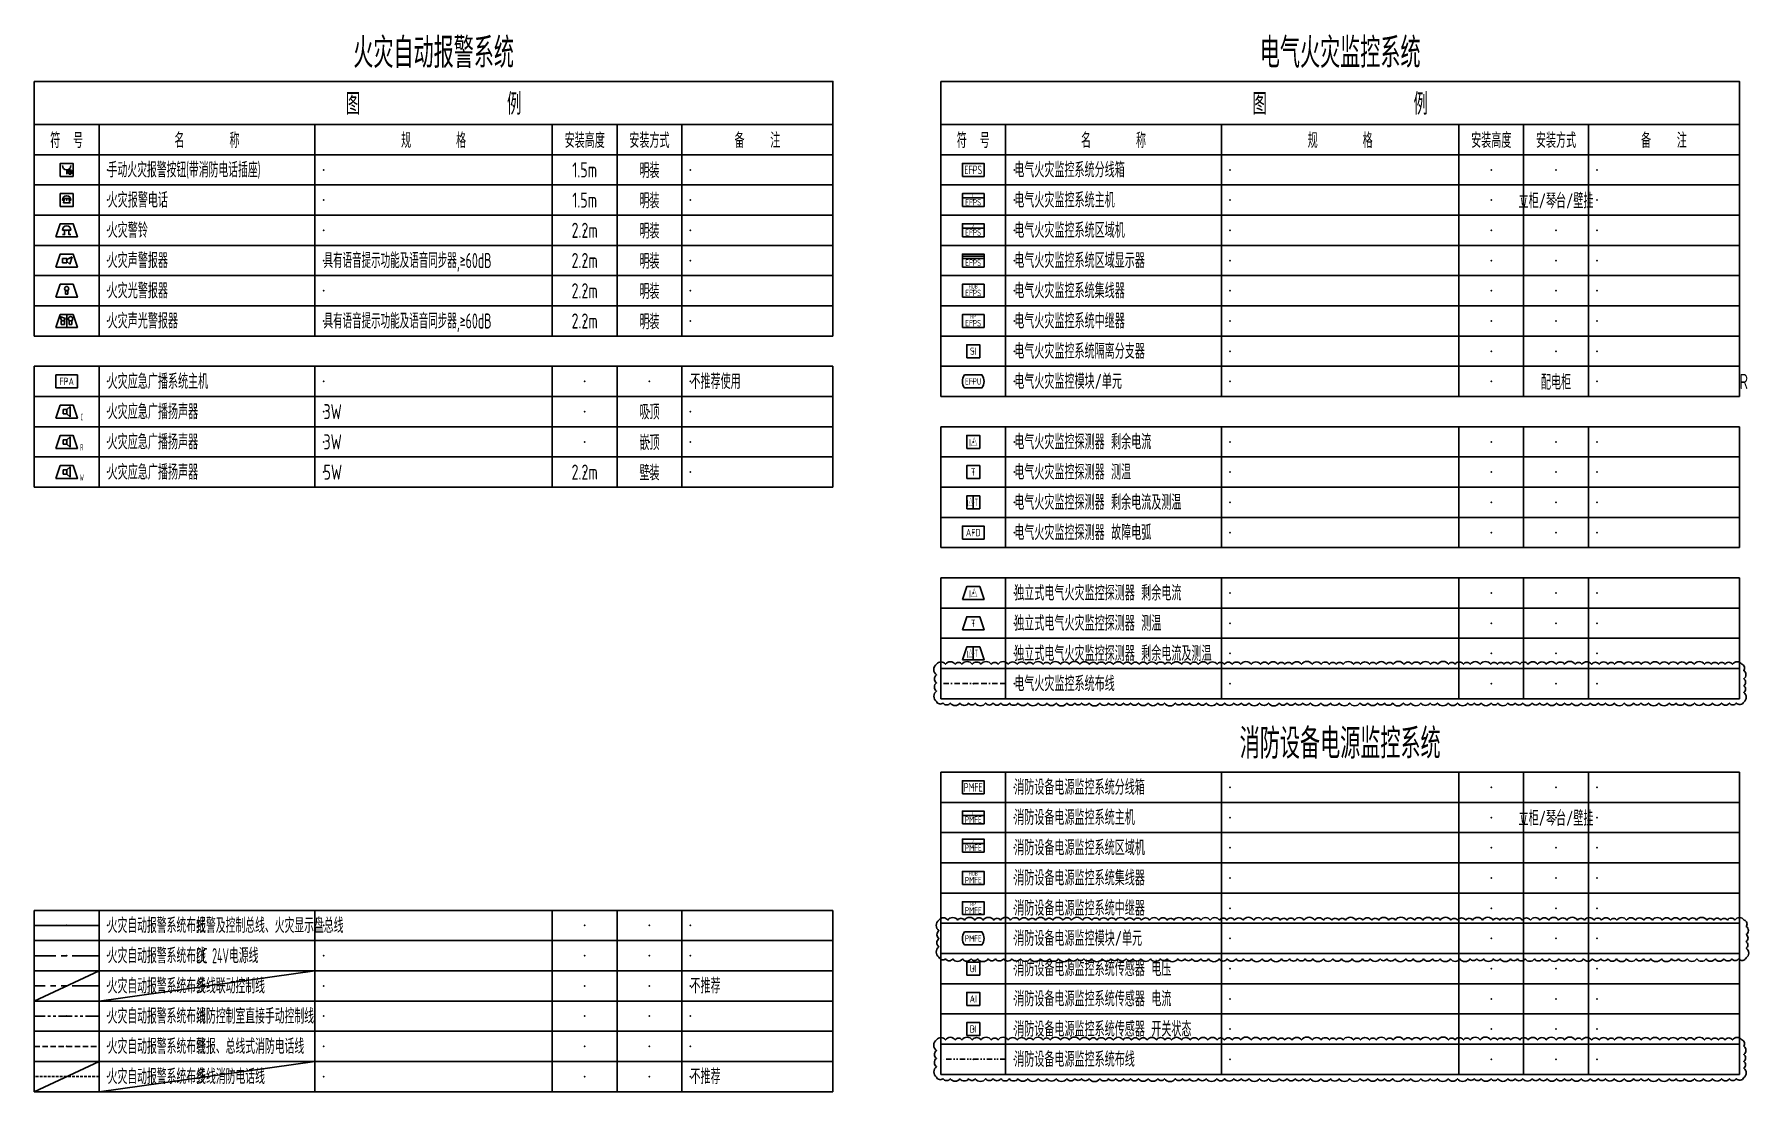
# Model space of a CAD drawing. Header units: millimetres. Extents: x -610917 to 349982, y -134386 to 210510.
# Drawn here: x -545118 to -505404, y -76086 to -51596 of the extents above; entities that cross this region are included whole.
import ezdxf
from ezdxf.enums import TextEntityAlignment as Align

# ---------------------------------------------------------------- set-up
doc = ezdxf.new("R2010")
doc.units = ezdxf.units.MM
doc.header["$LTSCALE"] = 500
doc.header["$MEASUREMENT"] = 0
for name, pattern in [('BORDER2', [0.875, 0.25, -0.125, 0.25, -0.125, 0, -0.125]), ('CENTER', [2, 1.25, -0.25, 0.25, -0.25]), ('DIVIDE2', [0.625, 0.25, -0.125, 0, -0.125, 0, -0.125]), ('HIDDEN', [0.375, 0.25, -0.125]), ('HIDDEN2', [0.1875, 0.125, -0.0625]), ('PHANTOM', [2.5, 1.25, -0.25, 0.25, -0.25, 0.25, -0.25]), ('PHANTOM2', [1.25, 0.625, -0.125, 0.125, -0.125, 0.125, -0.125])]:
    doc.linetypes.add(name, pattern=pattern)
doc.layers.get('0').update_dxf_attribs({"linetype": 'CONTINUOUS'})
for name, color, linetype in [('E-EFPS-DEVC', 3, 'CONTINUOUS'), ('E-EFPS-WIRE', 1, 'BORDER2'), ('E-FAS-DEVC', 3, 'CONTINUOUS'), ('E-FAS-WIRE', 4, 'CONTINUOUS'), ('E-FAS-WIRE2', 1, 'CENTER'), ('E-FAS-WIRE3', 4, 'PHANTOM'), ('E-FAS-WIRE4', 4, 'PHANTOM2'), ('E-FAS-WIRE5', 4, 'HIDDEN'), ('E-FAS-WIRE6', 6, 'HIDDEN2'), ('E-PMFE-DEVC', 3, 'CONTINUOUS'), ('E-PMFE-WIRE', 4, 'DIVIDE2'), ('E-UNIV-DIAG', 2, 'CONTINUOUS'), ('E-UNIV-EL', 140, 'CONTINUOUS'), ('E-UNIV-NOTE', 6, 'CONTINUOUS'), ('VPORTS', 7, 'CONTINUOUS')]:
    doc.layers.add(name, color=color, linetype=linetype)
doc.styles.add('TH-STYLE3', font='tssdeng.shx', dxfattribs={"width": 0.7, "bigfont": 'tssdchn.shx'})

# ---------------------------------------------------------------- blocks, each defined once
blk = doc.blocks.new('E-BKTS2')
for p, q in [((0, 0), (185, 0)), ((0, -7), (0, 0)), ((185, 0), (185, -7)), ((185, -7), (0, -7))]:
    blk.add_line(p, q)
at = {"linetype": 'Continuous'}
for p, q in [((15, 0), (15, -7)), ((65, 0), (65, -7)), ((120, 0), (120, -7)), ((135, 0), (135, -7)), ((150, 0), (150, -7))]:
    blk.add_line(p, q, dxfattribs=at)
for p in [(7.5, -3.5), (17, -3.5), (67, -3.5), (127.5, -3.5), (142.5, -3.5), (152, -3.5)]:
    blk.add_point(p, dxfattribs=at)
blk = doc.blocks.new('E-BKTS1')
blk.add_line((0, -10), (185, -10))
at = {"linetype": 'Continuous'}
for p, q in [((15, -10), (15, -17)), ((65, -10), (65, -17)), ((120, -10), (120, -17)), ((135, -10), (135, -17)), ((150, -10), (150, -17))]:
    blk.add_line(p, q, dxfattribs=at)
blk.add_lwpolyline([(0, 0), (185, 0), (185, -17), (0, -17)], close=True)
at = {"layer": 'E-UNIV-NOTE', "style": 'TH-STYLE3', "width": 0.7}
for s, height, p in [('图                例', 5, (92.5, -5)), ('安装高度', 3.5, (127.5, -13.5)), ('安装方式', 3.5, (142.5, -13.5))]:
    blk.add_text(s, height=height, dxfattribs=at).set_placement(p, align=Align.MIDDLE)
at = {"layer": 'E-UNIV-NOTE', "linetype": 'Continuous', "style": 'TH-STYLE3', "width": 0.7}
for s, p in [('符  号', (7.5, -13.5)), ('名       称', (40, -13.5)), ('规       格', (92.5, -13.5)), ('备    注', (167.5, -13.5))]:
    blk.add_text(s, height=3.5, dxfattribs=at).set_placement(p, align=Align.MIDDLE)
blk = doc.blocks.new('E-BFAS310')
blk.add_lwpolyline([(-2.5, -1.5), (-1.5, 1.5), (1.5, 1.5), (2.5, -1.5)], close=True)
at = {"layer": 'E-UNIV-EL'}
blk.add_line((1, 0), (-1, 0), dxfattribs=at)
for points in [[(-0.5, 0), (-0.5, -1), (-1, -1)], [(0.5, 0), (0.5, -1), (1, -1)]]:
    blk.add_lwpolyline(points, dxfattribs=at)
blk.add_arc((0, 0), 1, 0, 180, dxfattribs=at)
blk = doc.blocks.new('E-BFAS311')
blk.add_lwpolyline([(-2.5, -1.5), (-1.5, 1.5), (1.5, 1.5), (2.5, -1.5)], close=True)
at = {"layer": 'E-UNIV-EL'}
for p, q in [((-1, 0.5), (-1, -0.5)), ((0, 0.5), (-1, 0.5)), ((0, 0.25), (1.25, 0.83)), ((0, -0.5), (0, 0.5)), ((1.25, 0.83), (0.75, -0.83)), ((0, -0.5), (-1, -0.5)), ((0, -0.25), (0.75, -0.83))]:
    blk.add_line(p, q, dxfattribs=at)
blk = doc.blocks.new('E-BFAS320')
blk.add_lwpolyline([(-2.5, -1.5), (-1.5, 1.5), (1.5, 1.5), (2.5, -1.5)], close=True)
at = {"layer": 'E-UNIV-EL'}
for p, q in [((-0.3, 0.1), (-0.3, -0.8)), ((0.3, 0.1), (0.3, -0.8)), ((0.3, -0.8), (-0.3, -0.8))]:
    blk.add_line(p, q, dxfattribs=at)
blk.add_circle((0, 0.5), 0.5, dxfattribs=at)
blk = doc.blocks.new('E-BFAS330')
blk.add_lwpolyline([(-2.5, -1.5), (-1.5, 1.5), (1.5, 1.5), (2.5, -1.5)], close=True)
at = {"layer": 'E-UNIV-EL'}
for p, q in [((-1.56, 1), (-0.24, 0.6)), ((-1.1, 0), (-1.56, 1)), ((-0.5, 0), (-1.3, 0)), ((-1.3, 0), (-1.3, -0.8)), ((-0.7, 0), (-0.24, 0.6)), ((-0.5, 0), (-0.5, -0.8)), ((0, 1.5), (0, -1.5)), ((0.6, 0.1), (0.6, -0.8)), ((1.2, 0.1), (1.2, -0.8)), ((-1.3, -0.8), (-0.5, -0.8)), ((1.2, -0.8), (0.6, -0.8))]:
    blk.add_line(p, q, dxfattribs=at)
blk.add_circle((0.9, 0.5), 0.5, dxfattribs=at)
blk = doc.blocks.new('E-BFAS420')
blk.add_lwpolyline([(-2.5, -1.5), (-2.5, 1.5), (2.5, 1.5), (2.5, -1.5)], close=True)
at = {"layer": 'E-UNIV-EL', "style": 'TH-STYLE3', "width": 0.7}
blk.add_attdef('F', text='', height=1.7, dxfattribs=at).set_placement((0, 0), align=Align.MIDDLE)
blk = doc.blocks.new('E-BFAS212')
blk.add_lwpolyline([(-1.5, -1.5), (-1.5, 1.5), (1.5, 1.5), (1.5, -1.5)], close=True)
at = {"layer": 'E-UNIV-EL'}
blk.add_line((0, 0), (0, -1), dxfattribs=at)
for radius in [0.5, 0.25]:
    blk.add_circle((0.75, -0.5), radius, dxfattribs=at)
blk.add_arc((0, 1), 1, 180, 0, dxfattribs=at)
blk = doc.blocks.new('E-BFAS220')
blk.add_lwpolyline([(-1.5, -1.5), (-1.5, 1.5), (1.5, 1.5), (1.5, -1.5)], close=True)
at = {"layer": 'E-UNIV-EL'}
blk.add_lwpolyline([(0.58, 0), (1, 0, 1), (-1, 0), (-0.58, 0)], format="xyb", dxfattribs=at)
blk.add_lwpolyline([(-0.75, -0.67), (-0.5, 0.33), (0.5, 0.33), (0.75, -0.67)], close=True, dxfattribs=at)
blk = doc.blocks.new('E-BFAS410-2')
blk.add_lwpolyline([(-2.5, -1.5), (-1.5, 1.5), (1.5, 1.5), (2.5, -1.5)], close=True)
at = {"layer": 'E-UNIV-EL'}
for p, q in [((0, 0.5), (-0.8, 0.5)), ((-0.8, 0.5), (-0.8, -0.5)), ((0, 0.5), (0.8, 1.2)), ((0, -0.5), (0, 0.5)), ((0.8, 1.2), (0.8, -1.2)), ((0, -0.5), (-0.8, -0.5)), ((0, -0.5), (0.8, -1.2))]:
    blk.add_line(p, q, dxfattribs=at)
at = {"layer": 'E-UNIV-EL', "style": 'TH-STYLE3', "width": 0.5}
blk.add_attdef('F', text='', height=1.5, dxfattribs=at).set_placement((3.5, -1.25), align=Align.MIDDLE)
blk = doc.blocks.new('E-BFAS410-3')
blk.add_lwpolyline([(-2.5, -1.5), (-1.5, 1.5), (1.5, 1.5), (2.5, -1.5)], close=True)
at = {"layer": 'E-UNIV-EL'}
for p, q in [((0, 0.5), (-0.8, 0.5)), ((-0.8, 0.5), (-0.8, -0.5)), ((0, 0.5), (0.8, 1.2)), ((0, -0.5), (0, 0.5)), ((0.8, 1.2), (0.8, -1.2)), ((0, -0.5), (-0.8, -0.5)), ((0, -0.5), (0.8, -1.2))]:
    blk.add_line(p, q, dxfattribs=at)
at = {"layer": 'E-UNIV-EL', "style": 'TH-STYLE3', "width": 0.5}
blk.add_attdef('F', text='', height=1.5, dxfattribs=at).set_placement((3.5, -1.25), align=Align.MIDDLE)
blk = doc.blocks.new('E-BFAS410-4')
blk.add_lwpolyline([(-2.5, -1.5), (-1.5, 1.5), (1.5, 1.5), (2.5, -1.5)], close=True)
at = {"layer": 'E-UNIV-EL'}
for p, q in [((0, 0.5), (-0.8, 0.5)), ((-0.8, 0.5), (-0.8, -0.5)), ((0, 0.5), (0.8, 1.2)), ((0, -0.5), (0, 0.5)), ((0.8, 1.2), (0.8, -1.2)), ((0, -0.5), (-0.8, -0.5)), ((0, -0.5), (0.8, -1.2))]:
    blk.add_line(p, q, dxfattribs=at)
at = {"layer": 'E-UNIV-EL', "style": 'TH-STYLE3', "width": 0.5}
blk.add_attdef('F', text='', height=1.5, dxfattribs=at).set_placement((3.5, -1.25), align=Align.MIDDLE)
blk = doc.blocks.new('E-BEFPS240')
blk.add_lwpolyline([(-2.5, -1.5), (-2.5, 1.5), (2.5, 1.5), (2.5, -1.5)], close=True)
at = {"layer": 'E-UNIV-EL', "style": 'TH-STYLE3', "width": 0.7}
blk.add_attdef('F', text='', height=1.7, dxfattribs=at).set_placement((0, 0), align=Align.MIDDLE)
blk = doc.blocks.new('E-BEFPS211')
blk.add_lwpolyline([(-2.5, -1.5), (-1.5, 1.5), (1.5, 1.5), (2.5, -1.5)], close=True)
at = {"layer": 'E-UNIV-EL', "style": 'TH-STYLE3', "width": 0.7}
blk.add_attdef('F', text='', height=1.7, dxfattribs=at).set_placement((0, 0), align=Align.MIDDLE)
blk = doc.blocks.new('E-BEFPS220')
blk.add_lwpolyline([(-1.5, -1.5), (-1.5, 1.5), (1.5, 1.5), (1.5, -1.5)], close=True)
at = {"layer": 'E-UNIV-EL', "style": 'TH-STYLE3', "width": 0.7}
blk.add_attdef('F', text='', height=1.7, dxfattribs=at).set_placement((0, 0), align=Align.MIDDLE)
blk = doc.blocks.new('E-BEFPS221')
blk.add_lwpolyline([(-2.5, -1.5), (-1.5, 1.5), (1.5, 1.5), (2.5, -1.5)], close=True)
at = {"layer": 'E-UNIV-EL', "style": 'TH-STYLE3', "width": 0.7}
blk.add_attdef('F', text='', height=1.7, dxfattribs=at).set_placement((0, 0), align=Align.MIDDLE)
blk = doc.blocks.new('E-BEFPS230')
blk.add_lwpolyline([(-1.5, -1.5), (-1.5, 1.5), (1.5, 1.5), (1.5, -1.5)], close=True)
at = {"layer": 'E-UNIV-EL'}
blk.add_line((0, 1.5), (0, -1.5), dxfattribs=at)
at = {"layer": 'E-UNIV-EL', "style": 'TH-STYLE3', "width": 0.5}
for tag, p in [('F1', (-0.75, 0)), ('F2', (0.75, 0))]:
    blk.add_attdef(tag, text='', height=1.7, dxfattribs=at).set_placement(p, align=Align.MIDDLE)
blk = doc.blocks.new('E-BEFPS231')
blk.add_lwpolyline([(-2.5, -1.5), (-1.5, 1.5), (1.5, 1.5), (2.5, -1.5)], close=True)
at = {"layer": 'E-UNIV-EL'}
blk.add_line((0, 1.5), (0, -1.5), dxfattribs=at)
at = {"layer": 'E-UNIV-EL', "style": 'TH-STYLE3', "width": 0.5}
for tag, p in [('F1', (-0.75, 0)), ('F2', (0.75, 0))]:
    blk.add_attdef(tag, text='', height=1.7, dxfattribs=at).set_placement(p, align=Align.MIDDLE)
blk = doc.blocks.new('E-BEFPS010')
blk.add_lwpolyline([(-2.5, -1.5), (-2.5, 1.5), (2.5, 1.5), (2.5, -1.5)], close=True)
at = {"layer": 'E-UNIV-EL', "style": 'TH-STYLE3', "width": 0.7}
blk.add_attdef('BOX', text='', height=2, dxfattribs=at).set_placement((0, 0), align=Align.MIDDLE)
blk = doc.blocks.new('E-BFAS540')
blk.add_lwpolyline([(-1.5, -1.5), (-1.5, 1.5), (1.5, 1.5), (1.5, -1.5)], close=True)
at = {"layer": 'E-UNIV-EL', "style": 'TH-STYLE3', "width": 0.7}
blk.add_attdef('F', text='', height=1.7, dxfattribs=at).set_placement((0, 0), align=Align.MIDDLE)
blk = doc.blocks.new('E-BEFPS020')
blk.add_lwpolyline([(-2.5, -1.5), (-2.5, 1.5), (2.5, 1.5), (2.5, -1.5)], close=True)
at = {"layer": 'E-UNIV-EL'}
blk.add_line((-2.5, 0.5), (2.5, 0.5), dxfattribs=at)
at = {"layer": 'E-UNIV-EL', "style": 'TH-STYLE3', "width": 0.7}
for height, p in [(1.5, (0, -0.5)), (1, (0, 1))]:
    blk.add_attdef('F', text='', height=height, dxfattribs=at).set_placement(p, align=Align.MIDDLE)
blk = doc.blocks.new('E-BEFPS021')
blk.add_lwpolyline([(-2.5, -1.5), (-2.5, 1.5), (2.5, 1.5), (2.5, -1.5)], close=True)
at = {"layer": 'E-UNIV-EL'}
blk.add_line((-2.5, 0.5), (2.5, 0.5), dxfattribs=at)
at = {"layer": 'E-UNIV-EL', "style": 'TH-STYLE3', "width": 0.7}
for height, p in [(1.5, (0, -0.5)), (1, (0, 1))]:
    blk.add_attdef('F', text='', height=height, dxfattribs=at).set_placement(p, align=Align.MIDDLE)
blk = doc.blocks.new('E-BEFPS030')
blk.add_lwpolyline([(-2.5, -1.5), (-2.5, 1.5), (2.5, 1.5), (2.5, -1.5)], close=True)
at = {"layer": 'E-UNIV-EL'}
for p, q in [((-2.5, 1), (2.5, 1)), ((-2.5, 0.5), (2.5, 0.5))]:
    blk.add_line(p, q, dxfattribs=at)
at = {"layer": 'E-UNIV-EL', "style": 'TH-STYLE3', "width": 0.7}
blk.add_attdef('F', text='', height=1.5, dxfattribs=at).set_placement((0, -0.5), align=Align.MIDDLE)
blk = doc.blocks.new('E-BEFPS040')
blk.add_lwpolyline([(-2.5, -1.5), (-2.5, 1.5), (2.5, 1.5), (2.5, -1.5)], close=True)
at = {"layer": 'E-UNIV-EL', "style": 'TH-STYLE3', "width": 0.7}
for height, p in [(1.5, (0, -0.5)), (1, (0, 1))]:
    blk.add_attdef('F', text='', height=height, dxfattribs=at).set_placement(p, align=Align.MIDDLE)
blk = doc.blocks.new('E-BEFPS210')
blk.add_lwpolyline([(-1.5, -1.5), (-1.5, 1.5), (1.5, 1.5), (1.5, -1.5)], close=True)
at = {"layer": 'E-UNIV-EL', "style": 'TH-STYLE3', "width": 0.7}
blk.add_attdef('F', text='', height=1.7, dxfattribs=at).set_placement((0, 0), align=Align.MIDDLE)
blk = doc.blocks.new('E-BEFPS110')
blk.add_lwpolyline([(-2, 1.5), (2, 1.5, -0.333333), (2, -1.5), (-2, -1.5, -0.333333)], format="xyb", close=True)
at = {"layer": 'E-UNIV-EL', "style": 'TH-STYLE3', "width": 0.7}
blk.add_attdef('F', text='', height=1.5, dxfattribs=at).set_placement((0, 0), align=Align.MIDDLE)
blk = doc.blocks.new('E-BPMFE010')
blk.add_lwpolyline([(-2.5, -1.5), (-2.5, 1.5), (2.5, 1.5), (2.5, -1.5)], close=True)
at = {"layer": 'E-UNIV-EL', "style": 'TH-STYLE3', "width": 0.7}
blk.add_attdef('BOX', text='', height=2, dxfattribs=at).set_placement((0, 0), align=Align.MIDDLE)
blk = doc.blocks.new('E-BPMFE020')
blk.add_lwpolyline([(-2.5, -1.5), (-2.5, 1.5), (2.5, 1.5), (2.5, -1.5)], close=True)
at = {"layer": 'E-UNIV-EL'}
blk.add_line((-2.5, 0.5), (2.5, 0.5), dxfattribs=at)
at = {"layer": 'E-UNIV-EL', "style": 'TH-STYLE3', "width": 0.7}
for height, p in [(1.5, (0, -0.5)), (1, (0, 1))]:
    blk.add_attdef('F', text='', height=height, dxfattribs=at).set_placement(p, align=Align.MIDDLE)
blk = doc.blocks.new('E-BPMFE021')
blk.add_lwpolyline([(-2.5, -1), (-2.5, 2), (2.5, 2), (2.5, -1)], close=True)
at = {"layer": 'E-UNIV-EL'}
blk.add_line((-2.5, 1), (2.5, 1), dxfattribs=at)
at = {"layer": 'E-UNIV-EL', "style": 'TH-STYLE3', "width": 0.7}
for height, p in [(1.5, (0, 0)), (1, (0, 1.5))]:
    blk.add_attdef('F', text='', height=height, dxfattribs=at).set_placement(p, align=Align.MIDDLE)
blk = doc.blocks.new('E-BPMFE210')
blk.add_lwpolyline([(-1.5, -1.5), (-1.5, 1.5), (1.5, 1.5), (1.5, -1.5)], close=True)
at = {"layer": 'E-UNIV-EL', "style": 'TH-STYLE3', "width": 0.7}
blk.add_attdef('F', text='', height=1.7, dxfattribs=at).set_placement((0, 0), align=Align.MIDDLE)
blk = doc.blocks.new('E-BPMFE110')
blk.add_lwpolyline([(-2, 1.5), (2, 1.5, -0.333333), (2, -1.5), (-2, -1.5, -0.333333)], format="xyb", close=True)
at = {"layer": 'E-UNIV-EL', "style": 'TH-STYLE3', "width": 0.7}
blk.add_attdef('F', text='', height=1.5, dxfattribs=at).set_placement((0, 0), align=Align.MIDDLE)
blk = doc.blocks.new('E-BEFPS050')
blk.add_lwpolyline([(-2.5, -1.5), (-2.5, 1.5), (2.5, 1.5), (2.5, -1.5)], close=True)
at = {"layer": 'E-UNIV-EL', "style": 'TH-STYLE3', "width": 0.7}
for height, p in [(1.5, (0, -0.5)), (1, (0, 1))]:
    blk.add_attdef('F', text='', height=height, dxfattribs=at).set_placement(p, align=Align.MIDDLE)
blk = doc.blocks.new('E-BPMFE040')
blk.add_lwpolyline([(-2.5, -1.5), (-2.5, 1.5), (2.5, 1.5), (2.5, -1.5)], close=True)
at = {"layer": 'E-UNIV-EL', "style": 'TH-STYLE3', "width": 0.7}
for height, p in [(1.5, (0, -0.5)), (1, (0, 1))]:
    blk.add_attdef('F', text='', height=height, dxfattribs=at).set_placement(p, align=Align.MIDDLE)
blk = doc.blocks.new('E-BPMFE050')
blk.add_lwpolyline([(-2.5, -1.5), (-2.5, 1.5), (2.5, 1.5), (2.5, -1.5)], close=True)
at = {"layer": 'E-UNIV-EL', "style": 'TH-STYLE3', "width": 0.7}
for height, p in [(1.5, (0, -0.5)), (1, (0, 1))]:
    blk.add_attdef('F', text='', height=height, dxfattribs=at).set_placement(p, align=Align.MIDDLE)
blk = doc.blocks.new('E-BPMFE220')
blk.add_lwpolyline([(-1.5, -1.5), (-1.5, 1.5), (1.5, 1.5), (1.5, -1.5)], close=True)
at = {"layer": 'E-UNIV-EL', "style": 'TH-STYLE3', "width": 0.7}
blk.add_attdef('F', text='', height=1.7, dxfattribs=at).set_placement((0, 0), align=Align.MIDDLE)
blk = doc.blocks.new('E-BPMFE211')
blk.add_lwpolyline([(-1.5, -1.5), (-1.5, 1.5), (1.5, 1.5), (1.5, -1.5)], close=True)
at = {"layer": 'E-UNIV-EL', "style": 'TH-STYLE3', "width": 0.7}
blk.add_attdef('F', text='', height=1.7, dxfattribs=at).set_placement((0, 0), align=Align.MIDDLE)

msp = doc.modelspace()

# ---------------------------------------------------------------- linework, layer by layer
at = {"layer": 'E-EFPS-WIRE'}
msp.add_line((-522618, -66636), (-524118, -66636), dxfattribs=at)
at = {"layer": 'E-FAS-WIRE'}
msp.add_line((-543618, -72236), (-545118, -72236), dxfattribs=at)
at = {"layer": 'E-FAS-WIRE2'}
msp.add_line((-543618, -72936), (-545118, -72936), dxfattribs=at)
at = {"layer": 'E-FAS-WIRE3'}
msp.add_line((-543618, -73636), (-545118, -73636), dxfattribs=at)
at = {"layer": 'E-FAS-WIRE4'}
msp.add_line((-543618, -74336), (-545118, -74336), dxfattribs=at)
at = {"layer": 'E-FAS-WIRE5'}
msp.add_line((-545118, -75036), (-543618, -75036), dxfattribs=at)
at = {"layer": 'E-FAS-WIRE6'}
msp.add_line((-543618, -75736), (-545118, -75736), dxfattribs=at)
at = {"layer": 'E-PMFE-WIRE'}
msp.add_line((-522618, -75336), (-524118, -75336), dxfattribs=at)
at = {"layer": 'E-UNIV-NOTE'}
for p, q in [((-545118, -73986), (-543618, -73286)), ((-543618, -73986), (-538618, -73286)), ((-545118, -76086), (-543618, -75386)), ((-543618, -76086), (-538618, -75386))]:
    msp.add_line(p, q, dxfattribs=at)
for points in [[(-524218, -66186, -0.520567), (-524012, -66186, -0.520567), (-523785, -66186, -0.520567), (-523629, -66186, -0.520567), (-523389, -66186, -0.520567), (-523191, -66186, -0.520567), (-522949, -66186, -0.520567), (-522792, -66186, -0.520567), (-522559, -66186, -0.520567), (-522349, -66186, -0.520567), (-522142, -66186, -0.520567), (-521981, -66186, -0.520567), (-521750, -66186, -0.520567), (-521583, -66186, -0.520567), (-521348, -66186, -0.520567), (-521145, -66186, -0.520567), (-520896, -66186, -0.520567), (-520679, -66186, -0.520567), (-520499, -66186, -0.520567), (-520306, -66186, -0.520567), (-520121, -66186, -0.520567), (-519894, -66186, -0.520567), (-519706, -66186, -0.520567), (-519524, -66186, -0.520567), (-519339, -66186, -0.520567), (-519126, -66186, -0.520567), (-518928, -66186, -0.520567), (-518773, -66186, -0.520567), (-518546, -66186, -0.520567), (-518341, -66186, -0.520567), (-518151, -66186, -0.520567), (-517934, -66186, -0.520567), (-517721, -66186, -0.520567), (-517552, -66186, -0.520567), (-517368, -66186, -0.520567), (-517172, -66186, -0.520567), (-516927, -66186, -0.520567), (-516714, -66186, -0.520567), (-516525, -66186, -0.520567), (-516311, -66186, -0.520567), (-516151, -66186, -0.520567), (-515983, -66186, -0.520567), (-515763, -66186, -0.520567), (-515514, -66186, -0.520567), (-515309, -66186, -0.520567), (-515119, -66186, -0.520567), (-514958, -66186, -0.520567), (-514802, -66186, -0.520567), (-514560, -66186, -0.520567), (-514396, -66186, -0.520567), (-514191, -66186, -0.520567), (-514031, -66186, -0.520567), (-513801, -66186, -0.520567), (-513641, -66186, -0.520567), (-513391, -66186, -0.520567), (-513205, -66186, -0.520567), (-513007, -66186, -0.520567), (-512775, -66186, -0.520567), (-512605, -66186, -0.520567), (-512359, -66186, -0.520567), (-512207, -66186, -0.520567), (-512015, -66186, -0.520567), (-511854, -66186, -0.520567), (-511625, -66186, -0.520567), (-511381, -66186, -0.520567), (-511227, -66186, -0.520567), (-511073, -66186, -0.520567), (-510916, -66186, -0.520567), (-510706, -66186, -0.520567), (-510516, -66186, -0.520567), (-510296, -66186, -0.520567), (-510093, -66186, -0.520567), (-509864, -66186, -0.520567), (-509671, -66186, -0.520567), (-509423, -66186, -0.520567), (-509268, -66186, -0.520567), (-509044, -66186, -0.520567), (-508868, -66186, -0.520567), (-508665, -66186, -0.520567), (-508513, -66186, -0.520567), (-508291, -66186, -0.520567), (-508086, -66186, -0.520567), (-507892, -66186, -0.520567), (-507688, -66186, -0.520567), (-507463, -66186, -0.520567), (-507258, -66186, -0.520567), (-507050, -66186, -0.520567), (-506851, -66186, -0.520567), (-506667, -66186, -0.520567), (-506430, -66186, -0.520567), (-506271, -66186, -0.520567), (-506106, -66186, -0.520567), (-505954, -66186, -0.520567), (-505781, -66186, -0.520567), (-505567, -66186, -0.520567), (-505518, -66335, -0.520567), (-505518, -66523, -0.520567), (-505518, -66687, -0.520567), (-505518, -66839, -0.520567), (-505518, -67061, -0.520567), (-505695, -67086, -0.520567), (-505849, -67086, -0.520567), (-506034, -67086, -0.520567), (-506241, -67086, -0.520567), (-506449, -67086, -0.520567), (-506661, -67086, -0.520567), (-506889, -67086, -0.520567), (-507087, -67086, -0.520567), (-507246, -67086, -0.520567), (-507484, -67086, -0.520567), (-507728, -67086, -0.520567), (-507900, -67086, -0.520567), (-508070, -67086, -0.520567), (-508288, -67086, -0.520567), (-508520, -67086, -0.520567), (-508722, -67086, -0.520567), (-508888, -67086, -0.520567), (-509077, -67086, -0.520567), (-509284, -67086, -0.520567), (-509502, -67086, -0.520567), (-509671, -67086, -0.520567), (-509856, -67086, -0.520567), (-510074, -67086, -0.520567), (-510248, -67086, -0.520567), (-510423, -67086, -0.520567), (-510637, -67086, -0.520567), (-510816, -67086, -0.520567), (-510982, -67086, -0.520567), (-511215, -67086, -0.520567), (-511373, -67086, -0.520567), (-511602, -67086, -0.520567), (-511761, -67086, -0.520567), (-511913, -67086, -0.520567), (-512148, -67086, -0.520567), (-512368, -67086, -0.520567), (-512611, -67086, -0.520567), (-512787, -67086, -0.520567), (-512996, -67086, -0.520567), (-513232, -67086, -0.520567), (-513406, -67086, -0.520567), (-513652, -67086, -0.520567), (-513845, -67086, -0.520567), (-514001, -67086, -0.520567), (-514226, -67086, -0.520567), (-514409, -67086, -0.520567), (-514648, -67086, -0.520567), (-514890, -67086, -0.520567), (-515095, -67086, -0.520567), (-515314, -67086, -0.520567), (-515558, -67086, -0.520567), (-515735, -67086, -0.520567), (-515910, -67086, -0.520567), (-516099, -67086, -0.520567), (-516283, -67086, -0.520567), (-516530, -67086, -0.520567), (-516734, -67086, -0.520567), (-516979, -67086, -0.520567), (-517161, -67086, -0.520567), (-517333, -67086, -0.520567), (-517541, -67086, -0.520567), (-517727, -67086, -0.520567), (-517972, -67086, -0.520567), (-518154, -67086, -0.520567), (-518360, -67086, -0.520567), (-518520, -67086, -0.520567), (-518686, -67086, -0.520567), (-518935, -67086, -0.520567), (-519089, -67086, -0.520567), (-519319, -67086, -0.520567), (-519538, -67086, -0.520567), (-519727, -67086, -0.520567), (-519884, -67086, -0.520567), (-520070, -67086, -0.520567), (-520233, -67086, -0.520567), (-520434, -67086, -0.520567), (-520684, -67086, -0.520567), (-520859, -67086, -0.520567), (-521011, -67086, -0.520567), (-521199, -67086, -0.520567), (-521446, -67086, -0.520567), (-521660, -67086, -0.520567), (-521864, -67086, -0.520567), (-522104, -67086, -0.520567), (-522331, -67086, -0.520567), (-522529, -67086, -0.520567), (-522726, -67086, -0.520567), (-522909, -67086, -0.520567), (-523080, -67086, -0.520567), (-523322, -67086, -0.520567), (-523475, -67086, -0.520567), (-523675, -67086, -0.520567), (-523900, -67086, -0.520567), (-524067, -67086, -0.520567), (-524218, -67048, -0.520567), (-524218, -66806, -0.520567), (-524218, -66618, -0.520567), (-524218, -66433, -0.520567)], [(-524162, -72111, -0.520567), (-523956, -72111, -0.520567), (-523729, -72111, -0.520567), (-523573, -72111, -0.520567), (-523333, -72111, -0.520567), (-523135, -72111, -0.520567), (-522893, -72111, -0.520567), (-522736, -72111, -0.520567), (-522503, -72111, -0.520567), (-522293, -72111, -0.520567), (-522086, -72111, -0.520567), (-521925, -72111, -0.520567), (-521694, -72111, -0.520567), (-521527, -72111, -0.520567), (-521292, -72111, -0.520567), (-521089, -72111, -0.520567), (-520840, -72111, -0.520567), (-520624, -72111, -0.520567), (-520443, -72111, -0.520567), (-520250, -72111, -0.520567), (-520065, -72111, -0.520567), (-519838, -72111, -0.520567), (-519650, -72111, -0.520567), (-519468, -72111, -0.520567), (-519283, -72111, -0.520567), (-519070, -72111, -0.520567), (-518872, -72111, -0.520567), (-518717, -72111, -0.520567), (-518490, -72111, -0.520567), (-518285, -72111, -0.520567), (-518095, -72111, -0.520567), (-517878, -72111, -0.520567), (-517665, -72111, -0.520567), (-517496, -72111, -0.520567), (-517312, -72111, -0.520567), (-517116, -72111, -0.520567), (-516871, -72111, -0.520567), (-516658, -72111, -0.520567), (-516469, -72111, -0.520567), (-516255, -72111, -0.520567), (-516096, -72111, -0.520567), (-515927, -72111, -0.520567), (-515707, -72111, -0.520567), (-515458, -72111, -0.520567), (-515254, -72111, -0.520567), (-515063, -72111, -0.520567), (-514902, -72111, -0.520567), (-514747, -72111, -0.520567), (-514504, -72111, -0.520567), (-514340, -72111, -0.520567), (-514135, -72111, -0.520567), (-513975, -72111, -0.520567), (-513745, -72111, -0.520567), (-513585, -72111, -0.520567), (-513335, -72111, -0.520567), (-513149, -72111, -0.520567), (-512951, -72111, -0.520567), (-512719, -72111, -0.520567), (-512549, -72111, -0.520567), (-512303, -72111, -0.520567), (-512151, -72111, -0.520567), (-511959, -72111, -0.520567), (-511799, -72111, -0.520567), (-511569, -72111, -0.520567), (-511325, -72111, -0.520567), (-511171, -72111, -0.520567), (-511017, -72111, -0.520567), (-510860, -72111, -0.520567), (-510650, -72111, -0.520567), (-510461, -72111, -0.520567), (-510240, -72111, -0.520567), (-510037, -72111, -0.520567), (-509808, -72111, -0.520567), (-509615, -72111, -0.520567), (-509367, -72111, -0.520567), (-509212, -72111, -0.520567), (-508988, -72111, -0.520567), (-508812, -72111, -0.520567), (-508609, -72111, -0.520567), (-508457, -72111, -0.520567), (-508235, -72111, -0.520567), (-508030, -72111, -0.520567), (-507836, -72111, -0.520567), (-507632, -72111, -0.520567), (-507407, -72111, -0.520567), (-507202, -72111, -0.520567), (-506994, -72111, -0.520567), (-506795, -72111, -0.520567), (-506611, -72111, -0.520567), (-506374, -72111, -0.520567), (-506215, -72111, -0.520567), (-506050, -72111, -0.520567), (-505899, -72111, -0.520567), (-505725, -72111, -0.520567), (-505511, -72111, -0.520567), (-505462, -72260, -0.520567), (-505462, -72448, -0.520567), (-505462, -72612, -0.520567), (-505462, -72764, -0.520567), (-505462, -72986, -0.520567), (-505639, -73011, -0.520567), (-505793, -73011, -0.520567), (-505978, -73011, -0.520567), (-506185, -73011, -0.520567), (-506393, -73011, -0.520567), (-506605, -73011, -0.520567), (-506833, -73011, -0.520567), (-507031, -73011, -0.520567), (-507190, -73011, -0.520567), (-507428, -73011, -0.520567), (-507672, -73011, -0.520567), (-507844, -73011, -0.520567), (-508014, -73011, -0.520567), (-508232, -73011, -0.520567), (-508464, -73011, -0.520567), (-508666, -73011, -0.520567), (-508832, -73011, -0.520567), (-509021, -73011, -0.520567), (-509228, -73011, -0.520567), (-509446, -73011, -0.520567), (-509615, -73011, -0.520567), (-509800, -73011, -0.520567), (-510018, -73011, -0.520567), (-510192, -73011, -0.520567), (-510367, -73011, -0.520567), (-510581, -73011, -0.520567), (-510760, -73011, -0.520567), (-510926, -73011, -0.520567), (-511159, -73011, -0.520567), (-511317, -73011, -0.520567), (-511547, -73011, -0.520567), (-511705, -73011, -0.520567), (-511857, -73011, -0.520567), (-512093, -73011, -0.520567), (-512312, -73011, -0.520567), (-512555, -73011, -0.520567), (-512731, -73011, -0.520567), (-512940, -73011, -0.520567), (-513176, -73011, -0.520567), (-513350, -73011, -0.520567), (-513596, -73011, -0.520567), (-513789, -73011, -0.520567), (-513945, -73011, -0.520567), (-514170, -73011, -0.520567), (-514354, -73011, -0.520567), (-514592, -73011, -0.520567), (-514834, -73011, -0.520567), (-515039, -73011, -0.520567), (-515258, -73011, -0.520567), (-515502, -73011, -0.520567), (-515679, -73011, -0.520567), (-515854, -73011, -0.520567), (-516043, -73011, -0.520567), (-516227, -73011, -0.520567), (-516474, -73011, -0.520567), (-516678, -73011, -0.520567), (-516923, -73011, -0.520567), (-517105, -73011, -0.520567), (-517277, -73011, -0.520567), (-517485, -73011, -0.520567), (-517671, -73011, -0.520567), (-517916, -73011, -0.520567), (-518098, -73011, -0.520567), (-518305, -73011, -0.520567), (-518464, -73011, -0.520567), (-518630, -73011, -0.520567), (-518879, -73011, -0.520567), (-519033, -73011, -0.520567), (-519263, -73011, -0.520567), (-519482, -73011, -0.520567), (-519671, -73011, -0.520567), (-519828, -73011, -0.520567), (-520015, -73011, -0.520567), (-520177, -73011, -0.520567), (-520378, -73011, -0.520567), (-520628, -73011, -0.520567), (-520803, -73011, -0.520567), (-520955, -73011, -0.520567), (-521143, -73011, -0.520567), (-521390, -73011, -0.520567), (-521604, -73011, -0.520567), (-521808, -73011, -0.520567), (-522048, -73011, -0.520567), (-522275, -73011, -0.520567), (-522473, -73011, -0.520567), (-522670, -73011, -0.520567), (-522853, -73011, -0.520567), (-523024, -73011, -0.520567), (-523266, -73011, -0.520567), (-523419, -73011, -0.520567), (-523619, -73011, -0.520567), (-523844, -73011, -0.520567), (-524011, -73011, -0.520567), (-524162, -72973, -0.520567), (-524162, -72731, -0.520567), (-524162, -72543, -0.520567), (-524162, -72357, -0.520567)], [(-524218, -74886, -0.520567), (-524012, -74886, -0.520567), (-523785, -74886, -0.520567), (-523629, -74886, -0.520567), (-523389, -74886, -0.520567), (-523191, -74886, -0.520567), (-522949, -74886, -0.520567), (-522792, -74886, -0.520567), (-522559, -74886, -0.520567), (-522349, -74886, -0.520567), (-522142, -74886, -0.520567), (-521981, -74886, -0.520567), (-521750, -74886, -0.520567), (-521583, -74886, -0.520567), (-521348, -74886, -0.520567), (-521145, -74886, -0.520567), (-520896, -74886, -0.520567), (-520679, -74886, -0.520567), (-520499, -74886, -0.520567), (-520306, -74886, -0.520567), (-520121, -74886, -0.520567), (-519894, -74886, -0.520567), (-519706, -74886, -0.520567), (-519524, -74886, -0.520567), (-519339, -74886, -0.520567), (-519126, -74886, -0.520567), (-518928, -74886, -0.520567), (-518773, -74886, -0.520567), (-518546, -74886, -0.520567), (-518341, -74886, -0.520567), (-518151, -74886, -0.520567), (-517934, -74886, -0.520567), (-517721, -74886, -0.520567), (-517552, -74886, -0.520567), (-517368, -74886, -0.520567), (-517172, -74886, -0.520567), (-516927, -74886, -0.520567), (-516714, -74886, -0.520567), (-516525, -74886, -0.520567), (-516311, -74886, -0.520567), (-516151, -74886, -0.520567), (-515983, -74886, -0.520567), (-515763, -74886, -0.520567), (-515514, -74886, -0.520567), (-515309, -74886, -0.520567), (-515119, -74886, -0.520567), (-514958, -74886, -0.520567), (-514802, -74886, -0.520567), (-514560, -74886, -0.520567), (-514396, -74886, -0.520567), (-514191, -74886, -0.520567), (-514031, -74886, -0.520567), (-513801, -74886, -0.520567), (-513641, -74886, -0.520567), (-513391, -74886, -0.520567), (-513205, -74886, -0.520567), (-513007, -74886, -0.520567), (-512775, -74886, -0.520567), (-512605, -74886, -0.520567), (-512359, -74886, -0.520567), (-512207, -74886, -0.520567), (-512015, -74886, -0.520567), (-511854, -74886, -0.520567), (-511625, -74886, -0.520567), (-511381, -74886, -0.520567), (-511227, -74886, -0.520567), (-511073, -74886, -0.520567), (-510916, -74886, -0.520567), (-510706, -74886, -0.520567), (-510516, -74886, -0.520567), (-510296, -74886, -0.520567), (-510093, -74886, -0.520567), (-509864, -74886, -0.520567), (-509671, -74886, -0.520567), (-509423, -74886, -0.520567), (-509268, -74886, -0.520567), (-509044, -74886, -0.520567), (-508868, -74886, -0.520567), (-508665, -74886, -0.520567), (-508513, -74886, -0.520567), (-508291, -74886, -0.520567), (-508086, -74886, -0.520567), (-507892, -74886, -0.520567), (-507688, -74886, -0.520567), (-507463, -74886, -0.520567), (-507258, -74886, -0.520567), (-507050, -74886, -0.520567), (-506851, -74886, -0.520567), (-506667, -74886, -0.520567), (-506430, -74886, -0.520567), (-506271, -74886, -0.520567), (-506106, -74886, -0.520567), (-505954, -74886, -0.520567), (-505781, -74886, -0.520567), (-505567, -74886, -0.520567), (-505518, -75035, -0.520567), (-505518, -75223, -0.520567), (-505518, -75387, -0.520567), (-505518, -75539, -0.520567), (-505518, -75761, -0.520567), (-505695, -75786, -0.520567), (-505849, -75786, -0.520567), (-506034, -75786, -0.520567), (-506241, -75786, -0.520567), (-506449, -75786, -0.520567), (-506661, -75786, -0.520567), (-506889, -75786, -0.520567), (-507087, -75786, -0.520567), (-507246, -75786, -0.520567), (-507484, -75786, -0.520567), (-507728, -75786, -0.520567), (-507900, -75786, -0.520567), (-508070, -75786, -0.520567), (-508288, -75786, -0.520567), (-508520, -75786, -0.520567), (-508722, -75786, -0.520567), (-508888, -75786, -0.520567), (-509077, -75786, -0.520567), (-509284, -75786, -0.520567), (-509502, -75786, -0.520567), (-509671, -75786, -0.520567), (-509856, -75786, -0.520567), (-510074, -75786, -0.520567), (-510248, -75786, -0.520567), (-510423, -75786, -0.520567), (-510637, -75786, -0.520567), (-510816, -75786, -0.520567), (-510982, -75786, -0.520567), (-511215, -75786, -0.520567), (-511373, -75786, -0.520567), (-511602, -75786, -0.520567), (-511761, -75786, -0.520567), (-511913, -75786, -0.520567), (-512148, -75786, -0.520567), (-512368, -75786, -0.520567), (-512611, -75786, -0.520567), (-512787, -75786, -0.520567), (-512996, -75786, -0.520567), (-513232, -75786, -0.520567), (-513406, -75786, -0.520567), (-513652, -75786, -0.520567), (-513845, -75786, -0.520567), (-514001, -75786, -0.520567), (-514226, -75786, -0.520567), (-514409, -75786, -0.520567), (-514648, -75786, -0.520567), (-514890, -75786, -0.520567), (-515095, -75786, -0.520567), (-515314, -75786, -0.520567), (-515558, -75786, -0.520567), (-515735, -75786, -0.520567), (-515910, -75786, -0.520567), (-516099, -75786, -0.520567), (-516283, -75786, -0.520567), (-516530, -75786, -0.520567), (-516734, -75786, -0.520567), (-516979, -75786, -0.520567), (-517161, -75786, -0.520567), (-517333, -75786, -0.520567), (-517541, -75786, -0.520567), (-517727, -75786, -0.520567), (-517972, -75786, -0.520567), (-518154, -75786, -0.520567), (-518360, -75786, -0.520567), (-518520, -75786, -0.520567), (-518686, -75786, -0.520567), (-518935, -75786, -0.520567), (-519089, -75786, -0.520567), (-519319, -75786, -0.520567), (-519538, -75786, -0.520567), (-519727, -75786, -0.520567), (-519884, -75786, -0.520567), (-520070, -75786, -0.520567), (-520233, -75786, -0.520567), (-520434, -75786, -0.520567), (-520684, -75786, -0.520567), (-520859, -75786, -0.520567), (-521011, -75786, -0.520567), (-521199, -75786, -0.520567), (-521446, -75786, -0.520567), (-521660, -75786, -0.520567), (-521864, -75786, -0.520567), (-522104, -75786, -0.520567), (-522331, -75786, -0.520567), (-522529, -75786, -0.520567), (-522726, -75786, -0.520567), (-522909, -75786, -0.520567), (-523080, -75786, -0.520567), (-523322, -75786, -0.520567), (-523475, -75786, -0.520567), (-523675, -75786, -0.520567), (-523900, -75786, -0.520567), (-524067, -75786, -0.520567), (-524218, -75748, -0.520567), (-524218, -75506, -0.520567), (-524218, -75318, -0.520567), (-524218, -75133, -0.520567)]]:
    msp.add_lwpolyline(points, format="xyb", close=True, dxfattribs=at)
at = {"layer": 'VPORTS'}
msp.add_point((-538418, -56836), dxfattribs=at)

# ---------------------------------------------------------------- block references
at = {"layer": 'E-EFPS-DEVC'}
ref = msp.add_blockref('E-BEFPS010', (-523368, -54736), dxfattribs=dict(at, xscale=100, yscale=100, zscale=100))
ref.add_attrib('EFPS', 'EFPS', dxfattribs={"layer": 'E-UNIV-EL', "height": 200, "style": 'TH-STYLE3', "width": 0.7}).set_placement((-523368, -54736), align=Align.MIDDLE)
ref = msp.add_blockref('E-BEFPS020', (-523368, -55436), dxfattribs=dict(at, xscale=100, yscale=100, zscale=100))
ref.add_attrib('F', 'EFPS', dxfattribs={"layer": 'E-UNIV-EL', "height": 150, "style": 'TH-STYLE3', "width": 0.7}).set_placement((-523368, -55486), align=Align.MIDDLE)
ref.add_attrib('F', 'C', dxfattribs={"layer": 'E-UNIV-EL', "height": 100, "style": 'TH-STYLE3', "width": 0.7}).set_placement((-523368, -55336), align=Align.MIDDLE)
ref = msp.add_blockref('E-BEFPS021', (-523368, -56136), dxfattribs=dict(at, xscale=100, yscale=100, zscale=100))
ref.add_attrib('F', 'Z', dxfattribs={"layer": 'E-UNIV-EL', "height": 100, "style": 'TH-STYLE3', "width": 0.7}).set_placement((-523368, -56036), align=Align.MIDDLE)
ref.add_attrib('F', 'EFPS', dxfattribs={"layer": 'E-UNIV-EL', "height": 150, "style": 'TH-STYLE3', "width": 0.7}).set_placement((-523368, -56186), align=Align.MIDDLE)
at = {"layer": 'E-EFPS-DEVC', "xscale": 100, "yscale": 100, "zscale": 100}
for name, p, values in [('E-BEFPS030', (-523368, -56836), {'F': 'EFPS'}), ('E-BFAS540', (-523368, -58936), {'F': 'SI'}), ('E-BEFPS110', (-523368, -59636), {'F': 'EFPU'}), ('E-BEFPS210', (-523368, -61036), {'F': 'I△'}), ('E-BEFPS220', (-523368, -61736), {'F': 'T'}), ('E-BEFPS230', (-523368, -62436), {'F1': 'I△', 'F2': 'T'}), ('E-BEFPS240', (-523368, -63136), {'F': 'AFD'}), ('E-BEFPS211', (-523368, -64536), {'F': 'I△'}), ('E-BEFPS221', (-523368, -65236), {'F': 'T'}), ('E-BEFPS231', (-523368, -65936), {'F2': 'T', 'F1': 'I△'})]:
    msp.add_blockref(name, p, dxfattribs=at).add_auto_attribs(values)
at = {"layer": 'E-EFPS-DEVC'}
ref = msp.add_blockref('E-BEFPS040', (-523368, -57536), dxfattribs=dict(at, xscale=100, yscale=100, zscale=100))
ref.add_attrib('F', 'HUB', dxfattribs={"layer": 'E-UNIV-EL', "height": 100, "style": 'TH-STYLE3', "width": 0.7}).set_placement((-523368, -57436), align=Align.MIDDLE)
ref.add_attrib('F', 'EFPS', dxfattribs={"layer": 'E-UNIV-EL', "height": 150, "style": 'TH-STYLE3', "width": 0.7}).set_placement((-523368, -57586), align=Align.MIDDLE)
ref = msp.add_blockref('E-BEFPS050', (-523368, -58236), dxfattribs=dict(at, xscale=100, yscale=100, zscale=100))
ref.add_attrib('F', 'EFPS', dxfattribs={"layer": 'E-UNIV-EL', "height": 150, "style": 'TH-STYLE3', "width": 0.7}).set_placement((-523368, -58286), align=Align.MIDDLE)
ref.add_attrib('F', 'RP', dxfattribs={"layer": 'E-UNIV-EL', "height": 100, "style": 'TH-STYLE3', "width": 0.7}).set_placement((-523368, -58136), align=Align.MIDDLE)
at = {"layer": 'E-FAS-DEVC', "xscale": 100, "yscale": 100, "zscale": 100}
for name, p in [('E-BFAS212', (-544368, -54736)), ('E-BFAS220', (-544368, -55436)), ('E-BFAS310', (-544368, -56136)), ('E-BFAS311', (-544368, -56836)), ('E-BFAS320', (-544368, -57536)), ('E-BFAS330', (-544368, -58236))]:
    msp.add_blockref(name, p, dxfattribs=at)
for name, p, values in [('E-BFAS420', (-544368, -59636), {'F': 'FPA'}), ('E-BFAS410-2', (-544368, -60336), {'F': 'C'}), ('E-BFAS410-3', (-544368, -61036), {'F': 'R'}), ('E-BFAS410-4', (-544368, -61736), {'F': 'W'})]:
    msp.add_blockref(name, p, dxfattribs=at).add_auto_attribs(values)
at = {"layer": 'E-PMFE-DEVC', "xscale": 100, "yscale": 100, "zscale": 100}
for name, p, values in [('E-BPMFE010', (-523368, -69036), {'BOX': 'PMFE'}), ('E-BPMFE110', (-523368, -72536), {'F': 'PMFE'}), ('E-BPMFE210', (-523368, -73236), {'F': 'UI'}), ('E-BPMFE211', (-523368, -73936), {'F': 'AI'}), ('E-BPMFE220', (-523368, -74636), {'F': 'DI'})]:
    msp.add_blockref(name, p, dxfattribs=at).add_auto_attribs(values)
at = {"layer": 'E-PMFE-DEVC'}
ref = msp.add_blockref('E-BPMFE020', (-523368, -69736), dxfattribs=dict(at, xscale=100, yscale=100, zscale=100))
ref.add_attrib('F', 'C', dxfattribs={"layer": 'E-UNIV-EL', "height": 100, "style": 'TH-STYLE3', "width": 0.7}).set_placement((-523368, -69636), align=Align.MIDDLE)
ref.add_attrib('F', 'PMFE', dxfattribs={"layer": 'E-UNIV-EL', "height": 150, "style": 'TH-STYLE3', "width": 0.7}).set_placement((-523368, -69786), align=Align.MIDDLE)
ref = msp.add_blockref('E-BPMFE021', (-523368, -70436), dxfattribs=dict(at, xscale=100, yscale=100, zscale=100))
ref.add_attrib('F', 'PMFE', dxfattribs={"layer": 'E-UNIV-EL', "height": 150, "style": 'TH-STYLE3', "width": 0.7}).set_placement((-523368, -70436), align=Align.MIDDLE)
ref.add_attrib('F', 'Z', dxfattribs={"layer": 'E-UNIV-EL', "height": 100, "style": 'TH-STYLE3', "width": 0.7}).set_placement((-523368, -70286), align=Align.MIDDLE)
ref = msp.add_blockref('E-BPMFE040', (-523368, -71136), dxfattribs=dict(at, xscale=100, yscale=100, zscale=100))
ref.add_attrib('F', 'PMFE', dxfattribs={"layer": 'E-UNIV-EL', "height": 150, "style": 'TH-STYLE3', "width": 0.7}).set_placement((-523368, -71186), align=Align.MIDDLE)
ref.add_attrib('F', 'HUB', dxfattribs={"layer": 'E-UNIV-EL', "height": 100, "style": 'TH-STYLE3', "width": 0.7}).set_placement((-523368, -71036), align=Align.MIDDLE)
ref = msp.add_blockref('E-BPMFE050', (-523368, -71836), dxfattribs=dict(at, xscale=100, yscale=100, zscale=100))
ref.add_attrib('F', 'RP', dxfattribs={"layer": 'E-UNIV-EL', "height": 100, "style": 'TH-STYLE3', "width": 0.7}).set_placement((-523368, -71736), align=Align.MIDDLE)
ref.add_attrib('F', 'PMFE', dxfattribs={"layer": 'E-UNIV-EL', "height": 150, "style": 'TH-STYLE3', "width": 0.7}).set_placement((-523368, -71886), align=Align.MIDDLE)
at = {"layer": 'E-UNIV-DIAG', "xscale": 100, "yscale": 100, "zscale": 100}
for name, p in [('E-BKTS1', (-545118, -52686)), ('E-BKTS1', (-524118, -52686)), ('E-BKTS2', (-545118, -54386)), ('E-BKTS2', (-524118, -54386)), ('E-BKTS2', (-545118, -55086)), ('E-BKTS2', (-524118, -55086)), ('E-BKTS2', (-545118, -55786)), ('E-BKTS2', (-524118, -55786)), ('E-BKTS2', (-545118, -56486)), ('E-BKTS2', (-524118, -56486)), ('E-BKTS2', (-545118, -57186)), ('E-BKTS2', (-524118, -57186)), ('E-BKTS2', (-545118, -57886)), ('E-BKTS2', (-524118, -57886)), ('E-BKTS2', (-524118, -58586)), ('E-BKTS2', (-545118, -59286)), ('E-BKTS2', (-524118, -59286)), ('E-BKTS2', (-545118, -59986)), ('E-BKTS2', (-545118, -60686)), ('E-BKTS2', (-524118, -60686)), ('E-BKTS2', (-545118, -61386)), ('E-BKTS2', (-524118, -61386)), ('E-BKTS2', (-524118, -62086)), ('E-BKTS2', (-524118, -62786)), ('E-BKTS2', (-524118, -64186)), ('E-BKTS2', (-524118, -64886)), ('E-BKTS2', (-524118, -65586)), ('E-BKTS2', (-524118, -66286)), ('E-BKTS2', (-524118, -68686)), ('E-BKTS2', (-524118, -69386)), ('E-BKTS2', (-524118, -70086)), ('E-BKTS2', (-524118, -70786)), ('E-BKTS2', (-524118, -71486)), ('E-BKTS2', (-545118, -71886)), ('E-BKTS2', (-524118, -72186)), ('E-BKTS2', (-545118, -72586)), ('E-BKTS2', (-524118, -72886)), ('E-BKTS2', (-545118, -73286)), ('E-BKTS2', (-524118, -73586)), ('E-BKTS2', (-545118, -73986)), ('E-BKTS2', (-524118, -74286)), ('E-BKTS2', (-545118, -74686)), ('E-BKTS2', (-524118, -74986)), ('E-BKTS2', (-545118, -75386))]:
    msp.add_blockref(name, p, dxfattribs=at)

# ---------------------------------------------------------------- texts
at = {"layer": 'E-UNIV-NOTE', "style": 'TH-STYLE3', "width": 0.7}
for s, height, p in [('火灾自动报警系统', 700, (-535868, -51986)), ('电气火灾监控系统', 700, (-514868, -51986)), ('1.5m', 350, (-532368, -54736)), ('明装', 350, (-530868, -54736)), ('1.5m', 350, (-532368, -55436)), ('明装', 350, (-530868, -55436)), ('立柜/琴台/壁挂', 350, (-509868, -55436)), ('2.2m', 350, (-532368, -56136)), ('明装', 350, (-530868, -56136)), ('2.2m', 350, (-532368, -56836)), ('明装', 350, (-530868, -56836)), ('2.2m', 350, (-532368, -57536)), ('明装', 350, (-530868, -57536)), ('2.2m', 350, (-532368, -58236)), ('明装', 350, (-530868, -58236)), ('配电柜', 350, (-509868, -59636)), ('R', 350, (-505518, -59636)), ('吸顶', 350, (-530868, -60336)), ('嵌顶', 350, (-530868, -61036)), ('消防设备电源监控系统', 700, (-514868, -67986)), ('立柜/琴台/壁挂', 350, (-509868, -69736))]:
    msp.add_text(s, height=height, dxfattribs=at).set_placement(p, align=Align.MIDDLE)
at = {"layer": 'E-UNIV-NOTE', "style": 'TH-STYLE3'}
for s, width, p in [('手动火灾报警按钮(带消防电话插座)', 0.5, (-543418, -54736)), ('电气火灾监控系统分线箱', 0.7, (-522418, -54736)), ('火灾报警电话', 0.7, (-543418, -55436)), ('电气火灾监控系统主机', 0.7, (-522418, -55436)), ('火灾警铃', 0.7, (-543418, -56136)), ('电气火灾监控系统区域机', 0.7, (-522418, -56136)), ('火灾声警报器', 0.7, (-543418, -56836)), ('具有语音提示功能及语音同步器,≥60dB', 0.6, (-538418, -56836)), ('电气火灾监控系统区域显示器', 0.7, (-522418, -56836)), ('火灾光警报器', 0.7, (-543418, -57536)), ('电气火灾监控系统集线器', 0.7, (-522418, -57536)), ('火灾声光警报器', 0.7, (-543418, -58236)), ('具有语音提示功能及语音同步器,≥60dB', 0.6, (-538418, -58236)), ('电气火灾监控系统中继器', 0.7, (-522418, -58236)), ('电气火灾监控系统隔离分支器', 0.7, (-522418, -58936)), ('火灾应急广播系统主机', 0.7, (-543418, -59636)), ('不推荐使用', 0.7, (-529918, -59636)), ('电气火灾监控模块/单元', 0.7, (-522418, -59636)), ('火灾应急广播扬声器', 0.7, (-543418, -60336)), ('3W', 0.7, (-538418, -60336)), ('火灾应急广播扬声器', 0.7, (-543418, -61036)), ('3W', 0.7, (-538418, -61036)), ('电气火灾监控探测器 剩余电流', 0.7, (-522418, -61036)), ('火灾应急广播扬声器', 0.7, (-543418, -61736)), ('电气火灾监控探测器 测温', 0.7, (-522418, -61736)), ('5W', 0.7, (-538418, -61736)), ('电气火灾监控探测器 剩余电流及测温', 0.7, (-522418, -62436)), ('电气火灾监控探测器 故障电弧', 0.7, (-522418, -63136)), ('独立式电气火灾监控探测器 剩余电流', 0.7, (-522418, -64536)), ('独立式电气火灾监控探测器 测温', 0.7, (-522418, -65236)), ('独立式电气火灾监控探测器 剩余电流及测温', 0.7, (-522418, -65936)), ('电气火灾监控系统布线', 0.7, (-522418, -66636)), ('消防设备电源监控系统分线箱', 0.7, (-522418, -69036)), ('消防设备电源监控系统主机', 0.7, (-522418, -69736)), ('消防设备电源监控系统区域机', 0.7, (-522418, -70436)), ('消防设备电源监控系统集线器', 0.7, (-522418, -71136)), ('消防设备电源监控系统中继器', 0.7, (-522418, -71836)), ('火灾自动报警系统布线', 0.5, (-543418, -72236)), ('报警及控制总线、火灾显示盘总线 ', 0.5, (-541368, -72236)), ('消防设备电源监控模块/单元', 0.7, (-522418, -72536)), ('火灾自动报警系统布线', 0.5, (-543418, -72936)), ('DC 24V电源线', 0.5, (-541368, -72936)), ('消防设备电源监控系统传感器 电压', 0.7, (-522418, -73236)), ('火灾自动报警系统布线', 0.5, (-543418, -73636)), ('多线联动控制线', 0.5, (-541368, -73636)), ('不推荐', 0.7, (-529918, -73636)), ('消防设备电源监控系统传感器 电流', 0.7, (-522418, -73936)), ('火灾自动报警系统布线', 0.5, (-543418, -74336)), ('消防控制室直接手动控制线', 0.5, (-541368, -74336)), ('消防设备电源监控系统传感器 开关状态', 0.7, (-522418, -74636)), ('火灾自动报警系统布线', 0.5, (-543418, -75036)), ('警报、总线式消防电话线', 0.5, (-541368, -75036)), ('消防设备电源监控系统布线', 0.7, (-522418, -75336)), ('火灾自动报警系统布线', 0.5, (-543418, -75736)), ('多线消防电话线', 0.5, (-541368, -75736)), ('不推荐', 0.7, (-529918, -75736))]:
    msp.add_text(s, height=350, dxfattribs=dict(at, width=width)).set_placement(p, align=Align.MIDDLE_LEFT)
at = {"layer": 'E-UNIV-NOTE', "linetype": 'Continuous', "style": 'TH-STYLE3', "width": 0.7}
for s, p in [('壁装', (-530868, -61736)), ('2.2m', (-532368, -61736))]:
    msp.add_text(s, height=350, dxfattribs=at).set_placement(p, align=Align.MIDDLE)

doc.saveas('drawing.dxf')
